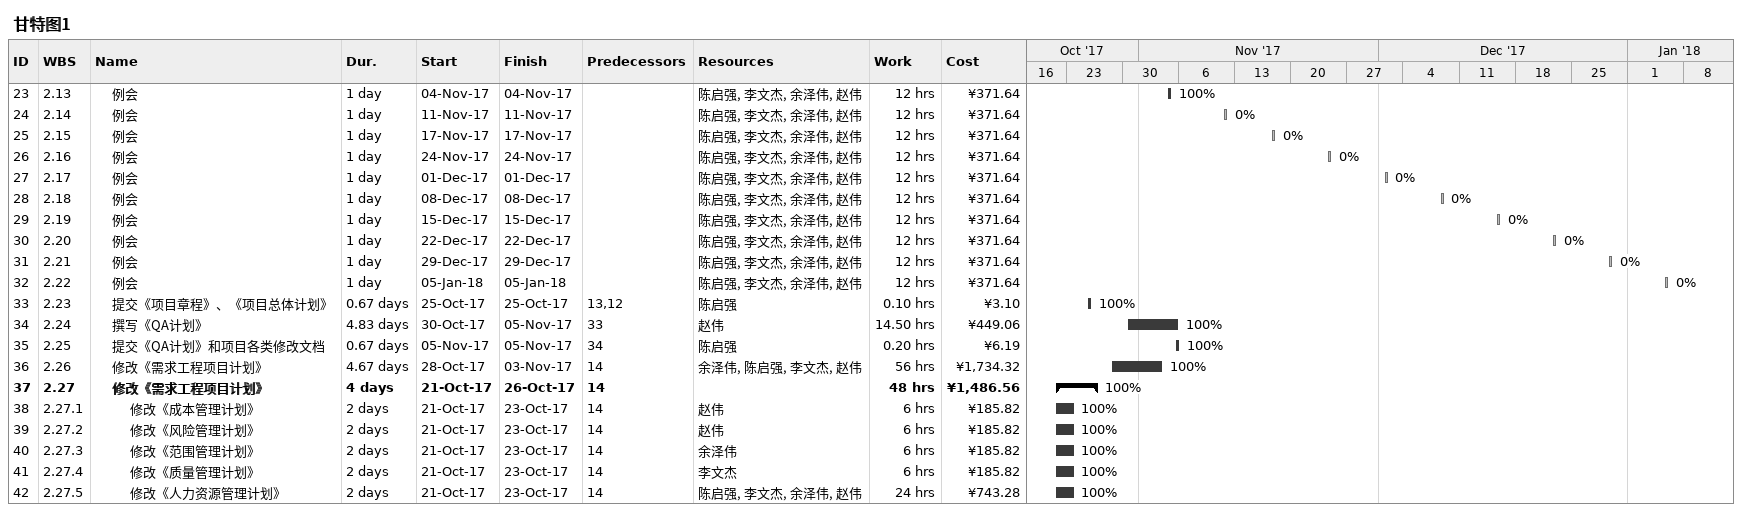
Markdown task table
甘特图1

| ID | WBS | Task | Duration | Start | Finish | Predecessors | Resources | % complete | Work (h) | Cost (¥) |
|---|---|---|---|---|---|---|---|---|---|---|
| 23 | 2.13 | 例会 | 1d | 2017-11-04 | 2017-11-04 |  | 陈启强, 李文杰, 余泽伟, 赵伟 | 100 | 12 | 371.64 |
| 24 | 2.14 | 例会 | 1d | 2017-11-11 | 2017-11-11 |  | 陈启强, 李文杰, 余泽伟, 赵伟 | 0 | 12 | 371.64 |
| 25 | 2.15 | 例会 | 1d | 2017-11-17 | 2017-11-17 |  | 陈启强, 李文杰, 余泽伟, 赵伟 | 0 | 12 | 371.64 |
| 26 | 2.16 | 例会 | 1d | 2017-11-24 | 2017-11-24 |  | 陈启强, 李文杰, 余泽伟, 赵伟 | 0 | 12 | 371.64 |
| 27 | 2.17 | 例会 | 1d | 2017-12-01 | 2017-12-01 |  | 陈启强, 李文杰, 余泽伟, 赵伟 | 0 | 12 | 371.64 |
| 28 | 2.18 | 例会 | 1d | 2017-12-08 | 2017-12-08 |  | 陈启强, 李文杰, 余泽伟, 赵伟 | 0 | 12 | 371.64 |
| 29 | 2.19 | 例会 | 1d | 2017-12-15 | 2017-12-15 |  | 陈启强, 李文杰, 余泽伟, 赵伟 | 0 | 12 | 371.64 |
| 30 | 2.20 | 例会 | 1d | 2017-12-22 | 2017-12-22 |  | 陈启强, 李文杰, 余泽伟, 赵伟 | 0 | 12 | 371.64 |
| 31 | 2.21 | 例会 | 1d | 2017-12-29 | 2017-12-29 |  | 陈启强, 李文杰, 余泽伟, 赵伟 | 0 | 12 | 371.64 |
| 32 | 2.22 | 例会 | 1d | 2018-01-05 | 2018-01-05 |  | 陈启强, 李文杰, 余泽伟, 赵伟 | 0 | 12 | 371.64 |
| 33 | 2.23 | 提交《项目章程》、《项目总体计划》 | 0.67d | 2017-10-25 | 2017-10-25 | 13, 12 | 陈启强 | 100 | 0.10 | 3.10 |
| 34 | 2.24 | 撰写《QA计划》 | 4.83d | 2017-10-30 | 2017-11-05 | 33 | 赵伟 | 100 | 14.50 | 449.06 |
| 35 | 2.25 | 提交《QA计划》和项目各类修改文档 | 0.67d | 2017-11-05 | 2017-11-05 | 34 | 陈启强 | 100 | 0.20 | 6.19 |
| 36 | 2.26 | 修改《需求工程项目计划》 | 4.67d | 2017-10-28 | 2017-11-03 | 14 | 余泽伟, 陈启强, 李文杰, 赵伟 | 100 | 56 | 1734.32 |
| 37 | 2.27 | **修改《需求工程项目计划》** | 4d | 2017-10-21 | 2017-10-26 | 14 |  | 100 | 48 | 1486.56 |
| 38 | 2.27.1 | 修改《成本管理计划》 | 2d | 2017-10-21 | 2017-10-23 | 14 | 赵伟 | 100 | 6 | 185.82 |
| 39 | 2.27.2 | 修改《风险管理计划》 | 2d | 2017-10-21 | 2017-10-23 | 14 | 赵伟 | 100 | 6 | 185.82 |
| 40 | 2.27.3 | 修改《范围管理计划》 | 2d | 2017-10-21 | 2017-10-23 | 14 | 余泽伟 | 100 | 6 | 185.82 |
| 41 | 2.27.4 | 修改《质量管理计划》 | 2d | 2017-10-21 | 2017-10-23 | 14 | 李文杰 | 100 | 6 | 185.82 |
| 42 | 2.27.5 | 修改《人力资源管理计划》 | 2d | 2017-10-21 | 2017-10-23 | 14 | 陈启强, 李文杰, 余泽伟, 赵伟 | 100 | 24 | 743.28 |
